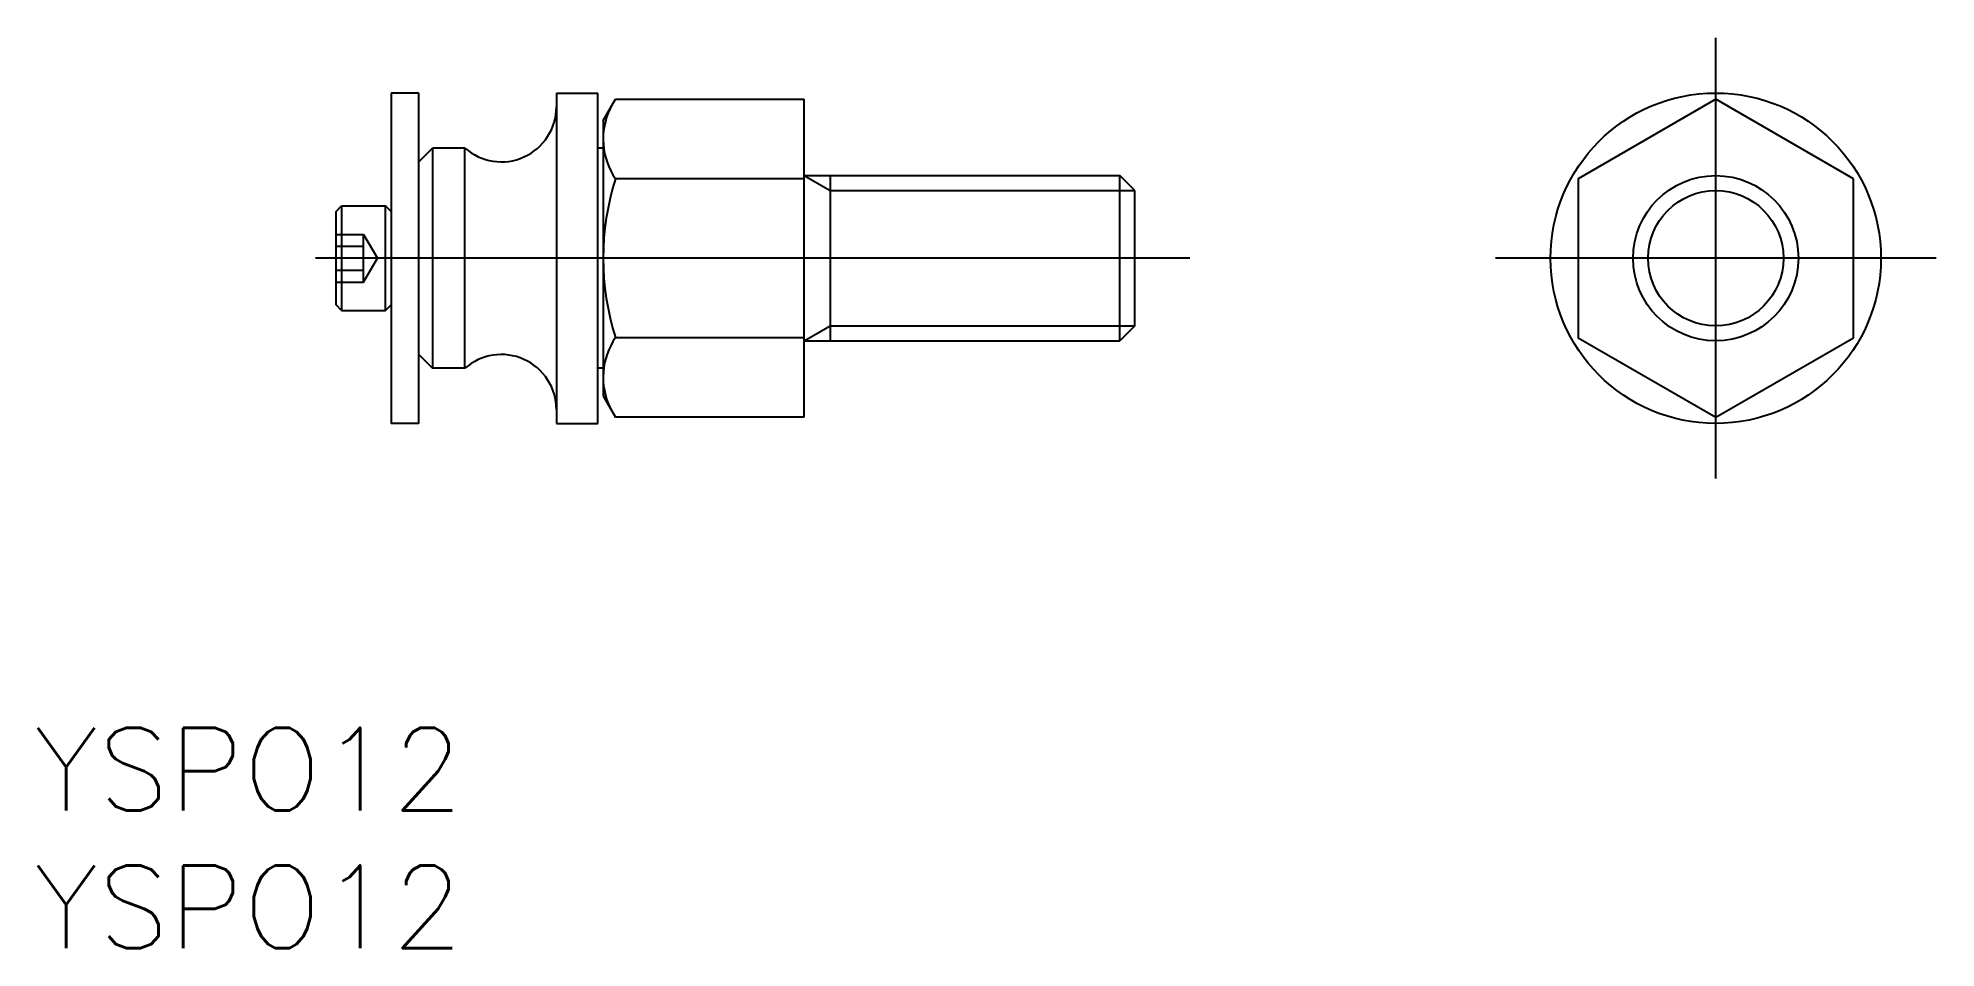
# Model space of a CAD drawing. Extents: x -60.9 to 8, y -25.1 to 8.
import ezdxf

# ---------------------------------------------------------------- set-up
doc = ezdxf.new("R2010")
doc.units = 0
doc.linetypes.add('CENTER', pattern=[50.8, 31.75, -6.35, 6.35, -6.35])
doc.linetypes.add('DASHED', pattern=[19.05, 12.7, -6.35])
doc.layers.get('0').update_dxf_attribs({"linetype": 'CONTINUOUS'})
doc.layers.add('CENTER', color=1, linetype='CENTER')
doc.styles.get("Standard").update_dxf_attribs({"font": 'txt.shx', "height": 3, "bigfont": 'bigfont.shx'})

msp = doc.modelspace()

# ---------------------------------------------------------------- linework, layer by layer
at = {"color": 7, "linetype": 'CONTINUOUS'}
for p, q in [((-48.101, 6), (-48.101, -6)), ((-47.101, 6), (-48.101, 6)), ((-47.101, -6), (-47.101, 6)), ((-42.101, 6), (-42.101, -6)), ((-42.101, 6), (-40.601, 6)), ((-40.601, -6), (-40.601, 6)), ((-40.401, 5), (-39.955, 5.774)), ((-39.955, 5.774), (-33.101, 5.774)), ((-33.101, -5.774), (-33.101, 5.774)), ((-40.401, 5), (-40.401, -5)), ((-47.101, 3.5), (-46.601, 4)), ((-46.601, 4), (-46.601, -4)), ((-45.424, 4), (-46.601, 4)), ((-45.424, -4), (-45.424, 4)), ((-40.401, 4), (-40.601, 4)), ((-33.101, 2.887), (-39.955, 2.887)), ((-33.101, 3), (-21.643, 3)), ((-32.164, 3), (-32.164, -3)), ((-21.643, -3), (-21.643, 3)), ((-21.101, 2.458), (-21.643, 3)), ((-21.101, -2.459), (-21.101, 2.458)), ((-50.101, 1.7), (-49.901, 1.9)), ((-50.101, -1.7), (-50.101, 1.7)), ((-49.901, 1.9), (-49.901, -1.9)), ((-49.901, 1.9), (-48.301, 1.9)), ((-48.301, -1.9), (-48.301, 1.9)), ((-48.101, 1.7), (-48.301, 1.9)), ((-49.901, -1.9), (-50.101, -1.7)), ((-49.901, -1.9), (-48.301, -1.9)), ((-48.301, -1.9), (-48.101, -1.7)), ((-21.101, -2.459), (-21.643, -3)), ((-33.101, -2.887), (-39.955, -2.887)), ((-33.101, -3), (-21.643, -3)), ((-47.101, -3.5), (-46.601, -4)), ((-45.424, -4), (-46.601, -4)), ((-40.401, -4), (-40.601, -4)), ((-40.401, -5), (-39.955, -5.774)), ((-47.101, -6), (-48.101, -6)), ((-42.101, -6), (-40.601, -6)), ((-33.101, -5.774), (-39.955, -5.774))]:
    msp.add_line(p, q, dxfattribs=at)
at = {"color": 3, "linetype": 'CONTINUOUS'}
for p, q in [((-33.101, 3), (-32.164, 2.458)), ((-32.164, 2.458), (-21.101, 2.458)), ((-33.101, -3), (-32.164, -2.459)), ((-32.164, -2.459), (-21.101, -2.459))]:
    msp.add_line(p, q, dxfattribs=at)
at = {"color": 3, "linetype": 'DASHED'}
for p, q in [((-50.101, 0.866), (-49.101, 0.866)), ((-49.101, -0.866), (-49.101, 0.866)), ((-49.101, 0.866), (-48.601, 0)), ((-50.101, 0.433), (-49.101, 0.433)), ((-50.101, -0.433), (-49.101, -0.433)), ((-49.101, -0.866), (-48.601, 0)), ((-50.101, -0.866), (-49.101, -0.866))]:
    msp.add_line(p, q, dxfattribs=at)
at = {"color": 7, "linetype": 'CONTINUOUS'}
msp.add_lwpolyline([(5, 2.887), (0, 5.774), (-5, 2.887), (-5, -2.887), (0, -5.774), (5, -2.887)], close=True, dxfattribs=at)
for radius in [6, 3, 2.458]:
    msp.add_circle((0, 0), radius, dxfattribs=at)
for centre, radius, start, end in [((-44.101, 5.5), 2, 228.59038, 0), ((-37.846, 4.33), 2.556, 154.38426, 214.38426), ((-30.848, 0), 9.553, 162.41204, 197.58796), ((-37.846, -4.33), 2.556, 145.61574, 205.61574), ((-44.101, -5.5), 2, 0, 131.40962)]:
    msp.add_arc(centre, radius, start, end, dxfattribs=at)
at = {"layer": 'CENTER', "color": 1, "linetype": 'CENTER'}
for p, q in [((0, -8), (0, 8)), ((-19.101, 0), (-52.101, 0)), ((8, 0), (-8, 0))]:
    msp.add_line(p, q, dxfattribs=at)

# ---------------------------------------------------------------- texts
at = {"color": 7, "linetype": 'CONTINUOUS'}
for p in [(-61.056, -20.059), (-61.056, -25.059)]:
    msp.add_text('YSPO12', height=3, dxfattribs=at).set_placement(p)

doc.saveas('drawing.dxf')
